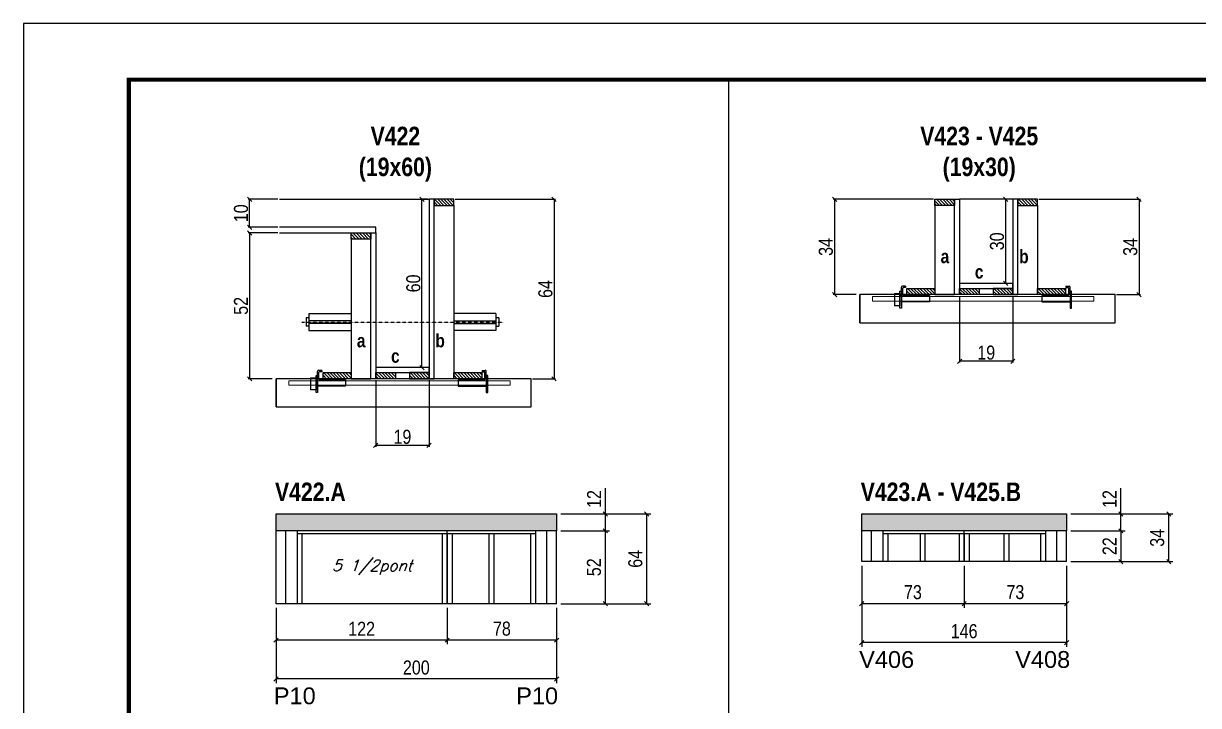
# Model space of a CAD drawing. Extents: x 3309 to 9590, y -2522 to 15424.
# Drawn here: x 4908 to 5745, y 8379 to 8865 of the extents above; entities that cross this region are included whole.
import ezdxf

# ---------------------------------------------------------------- set-up
doc = ezdxf.new("R2010")
doc.units = 0
doc.linetypes.add('DASHED', pattern=[0.75, 0.5, -0.25])
doc.linetypes.add('HIDDEN', pattern=[0.375, 0.25, -0.125])
for name, color, linetype in [('5', 5, 'Continuous'), ('barrote', 251, 'Continuous'), ('COTA', 241, 'Continuous'), ('detalhes', 4, 'Continuous'), ('NOMENCLATURA', 7, 'Continuous'), ('Painéis', 200, 'Continuous'), ('presilha', 1, 'Continuous'), ('SARR_2.2x10', 60, 'Continuous'), ('SARR_2.2x7', 40, 'Continuous'), ('SARR_3.5x7', 81, 'Continuous'), ('TENSOR', 3, 'Continuous'), ('texto', 7, 'Continuous')]:
    doc.layers.add(name, color=color, linetype=linetype)
for name, color, linetype, lineweight in [('CONCRETO', 251, 'Continuous', 25), ('Folhas', 255, 'Continuous', 9), ('SARRAFO DE PRESSAO', 251, 'DASHED', 9), ('SCO-___-LAJ', 2, 'Continuous', 0)]:
    doc.layers.add(name, color=color, linetype=linetype, lineweight=lineweight)
doc.layers.add('Laje_Perimetro', color=7, linetype='Continuous', plot=False)
doc.styles.add('COTA TECNICA', font='techl___.ttf', dxfattribs={"height": 10})
doc.styles.add('COTA TECNICA 2X', font='techl___.ttf', dxfattribs={"height": 10})
doc.styles.add('Romans', font='romans.shx')
doc.styles.get("Standard").update_dxf_attribs({"font": 'arial.ttf'})
doc.styles.add('TECNICA', font='techb___.ttf', dxfattribs={"height": 10})
doc.dimstyles.new('PAINEL', dxfattribs={"dimtxt": 10, "dimasz": 3, "dimexe": 3, "dimexo": 3, "dimgap": 3, "dimtad": 1, "dimdec": 1, "dimzin": 12, "dimdsep": 46, "dimtxsty": 'COTA TECNICA', "dimblk1": 'OBLIQUE', "dimblk2": 'OBLIQUE', "dimsah": 1, "dimcen": 0.9, "dimclrd": 4, "dimclre": 4, "dimclrt": 240, "dimadec": 1, "dimazin": 3, "dimtfac": 1, "dimtdec": 1, "dimtmove": 0, "dimatfit": 3, "dimfxl": 1, "dimtolj": 1, "dimtzin": 12, "dimarcsym": 0})
doc.dimstyles.new('SECAO', dxfattribs={"dimscale": 0.333333, "dimtxt": 5, "dimasz": 9, "dimexe": 3, "dimexo": 3, "dimgap": 3, "dimtad": 1, "dimdec": 1, "dimlfac": 0.5, "dimzin": 12, "dimdsep": 46, "dimtxsty": 'COTA TECNICA 2X', "dimblk1": 'OBLIQUE', "dimblk2": 'OBLIQUE', "dimsah": 1, "dimcen": 0.9, "dimclrd": 4, "dimclre": 4, "dimclrt": 240, "dimadec": 1, "dimazin": 3, "dimtfac": 1, "dimtdec": 1, "dimtmove": 0, "dimatfit": 3, "dimfxl": 1, "dimtolj": 1, "dimtzin": 12, "dimarcsym": 0})
pattern_1 = [(135, (38394.4781, -114900.4638), (-1.122532015, -1.122532015), [])]
pattern_2 = [(135, (38810.577, -114840.4638), (-1.122532015, -1.122532015), [])]

# ---------------------------------------------------------------- blocks, each defined once
blk = doc.blocks.new('9999999999')
at = {"layer": 'Folhas'}
blk.add_lwpolyline([(98138.98, 34190.21), (99623.98, 34190.21), (99623.98, 35240.21), (98138.98, 35240.21)], close=True, dxfattribs=at)
at = {"layer": 'Folhas', "color": 30, "const_width": 3}
blk.add_lwpolyline([(98213.98, 34230.21), (99583.98, 34230.21), (99583.98, 35200.21), (98213.98, 35200.21)], close=True, dxfattribs=at)
blk = doc.blocks.new('_Oblique')
at = {"color": 0, "linetype": 'ByBlock', "lineweight": -2}
blk.add_line((-0.5, -0.5), (0.5, 0.5), dxfattribs=at)
blk = doc.blocks.new('*D1382')
at = {"layer": 'COTA', "color": 4, "lineweight": -2, "transparency": 16777216}
for p, q in [((5158.94, 8610.71), (5158.94, 8563.23)), ((5196.94, 8610.71), (5196.94, 8563.23)), ((5196.94, 8564.23), (5158.94, 8564.23))]:
    blk.add_line(p, q, dxfattribs=at)
at = {"layer": 'Defpoints', "color": 0, "transparency": 16777216}
for p in [(5158.94, 8611.71), (5196.94, 8611.71), (5158.94, 8564.23)]:
    blk.add_point(p, dxfattribs=at)
at = {"layer": 'COTA', "color": 4, "lineweight": -2, "transparency": 16777216, "xscale": 3, "yscale": 3, "zscale": 3, "rotation": 180}
blk.add_blockref('_Oblique', (5158.94, 8564.23), dxfattribs=at)
at = {"layer": 'COTA', "color": 4, "lineweight": -2, "transparency": 16777216, "xscale": 3, "yscale": 3, "zscale": 3}
blk.add_blockref('_Oblique', (5196.94, 8564.23), dxfattribs=at)
at = {"layer": 'COTA', "color": 240, "transparency": 16777216, "insert": (5177.94, 8570.32), "char_height": 10, "attachment_point": 5, "style": 'COTA TECNICA 2X'}
blk.add_mtext('\\A1;19', dxfattribs=at)
blk = doc.blocks.new('PRESILHA METÁLICA 1')
at = {"layer": 'presilha'}
for p, q in [((0, 13), (6, 13)), ((0, 13), (0, 0)), ((6, 15.5), (7.5, 15.5)), ((6, -2.5), (6, 15.5)), ((6, 13), (6, 0)), ((7.5, 10.6), (7.5, 19.9)), ((7.5, 15.5), (7.5, -2.5)), ((12, 21), (8.6, 21)), ((9, 11.6), (9, 18.9)), ((12, 19.5), (9.6, 19.5)), ((12, 21), (12, 19.5)), ((6, 0), (0, 0)), ((37.5, 4.1), (7.5, 4.1)), ((37.5, 11), (9.6, 11)), ((37.5, 11), (37.5, 4.1)), ((7.5, -2.5), (6, -2.5))]:
    blk.add_line(p, q, dxfattribs=at)
for centre, radius, start, end in [((8.6, 19.9), 1.14, 90, 180), ((9.6, 18.9), 0.57, 90, 180), ((9.6, 11.6), 0.57, 180, 270)]:
    blk.add_arc(centre, radius, start, end, dxfattribs=at)
blk = doc.blocks.new('PRESILHA METÁLICA 2')
at = {"layer": 'presilha'}
for p, q in [((-30.8, 13.5), (-30.8, 6.6)), ((-30.8, 13.5), (-2.8, 13.5)), ((-5.2, 23.5), (-5.2, 22)), ((-5.2, 23.5), (-1.9, 23.5)), ((-5.2, 22), (-2.8, 22)), ((-2.2, 14.1), (-2.2, 21.4)), ((0.8, 18), (-0.8, 18)), ((-0.8, 18), (-0.8, 0)), ((-0.8, 14.6), (-0.8, 22.4)), ((0.8, 0), (0.8, 18)), ((-30.8, 6.6), (-0.8, 6.6)), ((-0.8, 0), (0.8, 0))]:
    blk.add_line(p, q, dxfattribs=at)
for centre, radius, start, end in [((-2.8, 21.4), 0.57, 0, 90), ((-2.8, 14.1), 0.57, 270, 0), ((-1.9, 22.4), 1.14, 0, 90)]:
    blk.add_arc(centre, radius, start, end, dxfattribs=at)
blk = doc.blocks.new('*D1383')
at = {"layer": 'COTA', "color": 4, "lineweight": -2, "transparency": 16777216}
for p, q in [((5215.54, 8739.71), (5286.99, 8739.71)), ((5285.99, 8739.71), (5285.99, 8611.71)), ((5270.75, 8611.71), (5286.99, 8611.71))]:
    blk.add_line(p, q, dxfattribs=at)
at = {"layer": 'Defpoints', "color": 0, "transparency": 16777216}
for p in [(5214.54, 8739.71), (5269.75, 8611.71), (5285.99, 8611.71)]:
    blk.add_point(p, dxfattribs=at)
at = {"layer": 'COTA', "color": 4, "lineweight": -2, "transparency": 16777216, "xscale": 3, "yscale": 3, "zscale": 3}
for p, rotation in [((5285.99, 8739.71), 90), ((5285.99, 8611.71), 270)]:
    blk.add_blockref('_Oblique', p, dxfattribs=dict(at, rotation=rotation))
at = {"layer": 'COTA', "color": 240, "transparency": 16777216, "insert": (5279.88, 8675.71), "char_height": 10, "attachment_point": 5, "rotation": 90, "style": 'COTA TECNICA 2X'}
blk.add_mtext('\\A1;64', dxfattribs=at)
blk = doc.blocks.new('*D1384')
at = {"layer": 'COTA', "color": 4, "lineweight": -2, "transparency": 16777216}
for p, q in [((5089.24, 8715.71), (5068.02, 8715.71)), ((5069.02, 8715.71), (5069.02, 8611.71)), ((5085.13, 8611.71), (5068.02, 8611.71))]:
    blk.add_line(p, q, dxfattribs=at)
at = {"layer": 'Defpoints', "color": 0, "transparency": 16777216}
for p in [(5090.24, 8715.71), (5069.02, 8611.71), (5086.13, 8611.71)]:
    blk.add_point(p, dxfattribs=at)
at = {"layer": 'COTA', "color": 4, "lineweight": -2, "transparency": 16777216, "xscale": 3, "yscale": 3, "zscale": 3}
for p, rotation in [((5069.02, 8715.71), 90), ((5069.02, 8611.71), 270)]:
    blk.add_blockref('_Oblique', p, dxfattribs=dict(at, rotation=rotation))
at = {"layer": 'COTA', "color": 240, "transparency": 16777216, "insert": (5062.91, 8663.71), "char_height": 10, "attachment_point": 5, "rotation": 90, "style": 'COTA TECNICA 2X'}
blk.add_mtext('\\A1;52', dxfattribs=at)
blk = doc.blocks.new('*D1385')
at = {"layer": 'COTA', "color": 4, "lineweight": -2, "transparency": 16777216}
for p, q in [((5195.94, 8739.71), (5190.87, 8739.71)), ((5191.87, 8619.71), (5191.87, 8739.71)), ((5195.94, 8619.71), (5190.87, 8619.71))]:
    blk.add_line(p, q, dxfattribs=at)
at = {"layer": 'Defpoints', "color": 0, "transparency": 16777216}
for p in [(5191.87, 8739.71), (5196.94, 8739.71), (5196.94, 8619.71)]:
    blk.add_point(p, dxfattribs=at)
at = {"layer": 'COTA', "color": 4, "lineweight": -2, "transparency": 16777216, "xscale": 3, "yscale": 3, "zscale": 3}
for p, rotation in [((5191.87, 8739.71), 90), ((5191.87, 8619.71), 270)]:
    blk.add_blockref('_Oblique', p, dxfattribs=dict(at, rotation=rotation))
at = {"layer": 'COTA', "color": 240, "transparency": 16777216, "insert": (5185.76, 8679.71), "char_height": 10, "attachment_point": 5, "rotation": 90, "style": 'COTA TECNICA 2X'}
blk.add_mtext('\\A1;60', dxfattribs=at)
blk = doc.blocks.new('*D1386')
at = {"layer": 'COTA', "color": 4, "lineweight": -2, "transparency": 16777216}
for p, q in [((5089.24, 8739.71), (5068.02, 8739.71)), ((5069.02, 8719.71), (5069.02, 8739.71)), ((5089.24, 8719.71), (5068.02, 8719.71))]:
    blk.add_line(p, q, dxfattribs=at)
at = {"layer": 'Defpoints', "color": 0, "transparency": 16777216}
for p in [(5069.02, 8739.71), (5090.24, 8739.71), (5090.24, 8719.71)]:
    blk.add_point(p, dxfattribs=at)
at = {"layer": 'COTA', "color": 4, "lineweight": -2, "transparency": 16777216, "xscale": 3, "yscale": 3, "zscale": 3}
for p, rotation in [((5069.02, 8739.71), 90), ((5069.02, 8719.71), 270)]:
    blk.add_blockref('_Oblique', p, dxfattribs=dict(at, rotation=rotation))
at = {"layer": 'COTA', "color": 240, "transparency": 16777216, "insert": (5062.92, 8729.71), "char_height": 10, "attachment_point": 5, "rotation": 90, "style": 'COTA TECNICA 2X'}
blk.add_mtext('\\A1;10', dxfattribs=at)
blk = doc.blocks.new('*D1389')
at = {"layer": 'COTA', "color": 4, "linetype": 'ByBlock', "lineweight": -2, "transparency": 16777216}
for p, q in [((5209.84, 8448.38), (5209.84, 8422.46)), ((5287.84, 8448.38), (5287.84, 8422.46)), ((5287.84, 8425.46), (5209.84, 8425.46))]:
    blk.add_line(p, q, dxfattribs=at)
at = {"layer": 'Defpoints', "color": 0, "linetype": 'ByBlock', "transparency": 16777216}
for p in [(5209.84, 8451.38), (5287.84, 8451.38), (5209.84, 8425.46)]:
    blk.add_point(p, dxfattribs=at)
at = {"layer": 'COTA', "color": 4, "linetype": 'ByBlock', "lineweight": -2, "transparency": 16777216, "xscale": 3, "yscale": 3, "zscale": 3, "rotation": 180}
blk.add_blockref('_Oblique', (5209.84, 8425.46), dxfattribs=at)
at = {"layer": 'COTA', "color": 4, "linetype": 'ByBlock', "lineweight": -2, "transparency": 16777216, "xscale": 3, "yscale": 3, "zscale": 3}
blk.add_blockref('_Oblique', (5287.84, 8425.46), dxfattribs=at)
at = {"layer": 'COTA', "color": 240, "linetype": 'ByBlock', "transparency": 16777216, "insert": (5248.84, 8433.56), "char_height": 10, "attachment_point": 5, "style": 'COTA TECNICA'}
blk.add_mtext('\\A1;78', dxfattribs=at)
blk = doc.blocks.new('*D1390')
at = {"layer": 'COTA', "color": 4, "linetype": 'ByBlock', "lineweight": -2, "transparency": 16777216}
for p, q in [((5087.84, 8448.38), (5087.84, 8422.46)), ((5209.84, 8448.38), (5209.84, 8422.46)), ((5209.84, 8425.46), (5087.84, 8425.46))]:
    blk.add_line(p, q, dxfattribs=at)
at = {"layer": 'Defpoints', "color": 0, "linetype": 'ByBlock', "transparency": 16777216}
for p in [(5087.84, 8451.38), (5209.84, 8451.38), (5087.84, 8425.46)]:
    blk.add_point(p, dxfattribs=at)
at = {"layer": 'COTA', "color": 4, "linetype": 'ByBlock', "lineweight": -2, "transparency": 16777216, "xscale": 3, "yscale": 3, "zscale": 3, "rotation": 180}
blk.add_blockref('_Oblique', (5087.84, 8425.46), dxfattribs=at)
at = {"layer": 'COTA', "color": 4, "linetype": 'ByBlock', "lineweight": -2, "transparency": 16777216, "xscale": 3, "yscale": 3, "zscale": 3}
blk.add_blockref('_Oblique', (5209.84, 8425.46), dxfattribs=at)
at = {"layer": 'COTA', "color": 240, "linetype": 'ByBlock', "transparency": 16777216, "insert": (5148.84, 8433.52), "char_height": 10, "attachment_point": 5, "style": 'COTA TECNICA'}
blk.add_mtext('\\A1;122', dxfattribs=at)
blk = doc.blocks.new('*D1393')
at = {"layer": 'COTA', "color": 4, "linetype": 'ByBlock', "lineweight": -2, "transparency": 16777216}
for p, q in [((5087.84, 8448.38), (5087.84, 8394.75)), ((5287.84, 8448.38), (5287.84, 8394.75)), ((5287.84, 8397.75), (5087.84, 8397.75))]:
    blk.add_line(p, q, dxfattribs=at)
at = {"layer": 'Defpoints', "color": 0, "linetype": 'ByBlock', "transparency": 16777216}
for p in [(5087.84, 8451.38), (5287.84, 8451.38), (5087.84, 8397.75)]:
    blk.add_point(p, dxfattribs=at)
at = {"layer": 'COTA', "color": 4, "linetype": 'ByBlock', "lineweight": -2, "transparency": 16777216, "xscale": 3, "yscale": 3, "zscale": 3, "rotation": 180}
blk.add_blockref('_Oblique', (5087.84, 8397.75), dxfattribs=at)
at = {"layer": 'COTA', "color": 4, "linetype": 'ByBlock', "lineweight": -2, "transparency": 16777216, "xscale": 3, "yscale": 3, "zscale": 3}
blk.add_blockref('_Oblique', (5287.84, 8397.75), dxfattribs=at)
at = {"layer": 'COTA', "color": 240, "linetype": 'ByBlock', "transparency": 16777216, "insert": (5187.84, 8405.86), "char_height": 10, "attachment_point": 5, "style": 'COTA TECNICA'}
blk.add_mtext('\\A1;200', dxfattribs=at)
blk = doc.blocks.new('*D1394')
at = {"layer": 'COTA', "color": 4, "lineweight": -2, "transparency": 16777216}
for p, q in [((5290.84, 8503.38), (5325.6, 8503.38)), ((5322.6, 8451.38), (5322.6, 8503.38)), ((5290.84, 8451.38), (5325.6, 8451.38))]:
    blk.add_line(p, q, dxfattribs=at)
at = {"layer": 'Defpoints', "color": 0, "transparency": 16777216}
for p in [(5287.84, 8503.38), (5322.6, 8503.38), (5287.84, 8451.38)]:
    blk.add_point(p, dxfattribs=at)
at = {"layer": 'COTA', "color": 4, "lineweight": -2, "transparency": 16777216, "xscale": 3, "yscale": 3, "zscale": 3}
for p, rotation in [((5322.6, 8503.38), 90), ((5322.6, 8451.38), 270)]:
    blk.add_blockref('_Oblique', p, dxfattribs=dict(at, rotation=rotation))
at = {"layer": 'COTA', "color": 240, "transparency": 16777216, "insert": (5314.49, 8477.38), "char_height": 10, "attachment_point": 5, "rotation": 90, "style": 'COTA TECNICA'}
blk.add_mtext('\\A1;52', dxfattribs=at)
blk = doc.blocks.new('*D1395')
at = {"layer": 'COTA', "color": 4, "lineweight": -2, "transparency": 16777216}
for p, q in [((5322.6, 8515.38), (5322.6, 8533.69)), ((5290.84, 8515.38), (5325.6, 8515.38)), ((5322.6, 8503.38), (5322.6, 8515.38)), ((5290.84, 8503.38), (5325.6, 8503.38))]:
    blk.add_line(p, q, dxfattribs=at)
at = {"layer": 'Defpoints', "color": 0, "transparency": 16777216}
for p in [(5287.84, 8515.38), (5322.6, 8515.38), (5287.84, 8503.38)]:
    blk.add_point(p, dxfattribs=at)
at = {"layer": 'COTA', "color": 4, "lineweight": -2, "transparency": 16777216, "xscale": 3, "yscale": 3, "zscale": 3}
for p, rotation in [((5322.6, 8515.38), 90), ((5322.6, 8503.38), 270)]:
    blk.add_blockref('_Oblique', p, dxfattribs=dict(at, rotation=rotation))
at = {"layer": 'COTA', "color": 240, "transparency": 16777216, "insert": (5314.54, 8526.03), "char_height": 10, "attachment_point": 5, "rotation": 90, "style": 'COTA TECNICA'}
blk.add_mtext('\\A1;12', dxfattribs=at)
blk = doc.blocks.new('*D1396')
at = {"layer": 'COTA', "color": 4, "lineweight": -2, "transparency": 16777216}
for p, q in [((5290.84, 8515.38), (5355.09, 8515.38)), ((5352.09, 8451.38), (5352.09, 8515.38)), ((5290.84, 8451.38), (5355.09, 8451.38))]:
    blk.add_line(p, q, dxfattribs=at)
at = {"layer": 'Defpoints', "color": 0, "transparency": 16777216}
for p in [(5287.84, 8515.38), (5352.09, 8515.38), (5287.84, 8451.38)]:
    blk.add_point(p, dxfattribs=at)
at = {"layer": 'COTA', "color": 4, "lineweight": -2, "transparency": 16777216, "xscale": 3, "yscale": 3, "zscale": 3}
for p, rotation in [((5352.09, 8515.38), 90), ((5352.09, 8451.38), 270)]:
    blk.add_blockref('_Oblique', p, dxfattribs=dict(at, rotation=rotation))
at = {"layer": 'COTA', "color": 240, "transparency": 16777216, "insert": (5343.99, 8483.38), "char_height": 10, "attachment_point": 5, "rotation": 90, "style": 'COTA TECNICA'}
blk.add_mtext('\\A1;64', dxfattribs=at)
blk = doc.blocks.new('*D1397')
at = {"layer": 'COTA', "color": 4, "lineweight": -2, "transparency": 16777216}
for p, q in [((5575.04, 8670.71), (5575.04, 8623.23)), ((5613.04, 8670.71), (5613.04, 8623.23)), ((5613.04, 8624.23), (5575.04, 8624.23))]:
    blk.add_line(p, q, dxfattribs=at)
at = {"layer": 'Defpoints', "color": 0, "transparency": 16777216}
for p in [(5575.04, 8671.71), (5613.04, 8671.71), (5575.04, 8624.23)]:
    blk.add_point(p, dxfattribs=at)
at = {"layer": 'COTA', "color": 4, "lineweight": -2, "transparency": 16777216, "xscale": 3, "yscale": 3, "zscale": 3, "rotation": 180}
blk.add_blockref('_Oblique', (5575.04, 8624.23), dxfattribs=at)
at = {"layer": 'COTA', "color": 4, "lineweight": -2, "transparency": 16777216, "xscale": 3, "yscale": 3, "zscale": 3}
blk.add_blockref('_Oblique', (5613.04, 8624.23), dxfattribs=at)
at = {"layer": 'COTA', "color": 240, "transparency": 16777216, "insert": (5594.04, 8630.32), "char_height": 10, "attachment_point": 5, "style": 'COTA TECNICA 2X'}
blk.add_mtext('\\A1;19', dxfattribs=at)
blk = doc.blocks.new('*D1398')
at = {"layer": 'COTA', "color": 4, "lineweight": -2, "transparency": 16777216}
for p, q in [((5556.44, 8739.71), (5484.99, 8739.71)), ((5485.99, 8739.71), (5485.99, 8671.71)), ((5501.23, 8671.71), (5484.99, 8671.71))]:
    blk.add_line(p, q, dxfattribs=at)
at = {"layer": 'Defpoints', "color": 0, "transparency": 16777216}
for p in [(5557.44, 8739.71), (5485.99, 8671.71), (5502.23, 8671.71)]:
    blk.add_point(p, dxfattribs=at)
at = {"layer": 'COTA', "color": 4, "lineweight": -2, "transparency": 16777216, "xscale": 3, "yscale": 3, "zscale": 3}
for p, rotation in [((5485.99, 8739.71), 90), ((5485.99, 8671.71), 270)]:
    blk.add_blockref('_Oblique', p, dxfattribs=dict(at, rotation=rotation))
at = {"layer": 'COTA', "color": 240, "transparency": 16777216, "insert": (5479.77, 8705.71), "char_height": 10, "attachment_point": 5, "rotation": 90, "style": 'COTA TECNICA 2X'}
blk.add_mtext('\\A1;34', dxfattribs=at)
blk = doc.blocks.new('*D1399')
at = {"layer": 'COTA', "color": 4, "lineweight": -2, "transparency": 16777216}
for p, q in [((5631.64, 8739.71), (5703.96, 8739.71)), ((5702.96, 8739.71), (5702.96, 8671.71)), ((5686.85, 8671.71), (5703.96, 8671.71))]:
    blk.add_line(p, q, dxfattribs=at)
at = {"layer": 'Defpoints', "color": 0, "transparency": 16777216}
for p in [(5630.64, 8739.71), (5685.85, 8671.71), (5702.96, 8671.71)]:
    blk.add_point(p, dxfattribs=at)
at = {"layer": 'COTA', "color": 4, "lineweight": -2, "transparency": 16777216, "xscale": 3, "yscale": 3, "zscale": 3}
for p, rotation in [((5702.96, 8739.71), 90), ((5702.96, 8671.71), 270)]:
    blk.add_blockref('_Oblique', p, dxfattribs=dict(at, rotation=rotation))
at = {"layer": 'COTA', "color": 240, "transparency": 16777216, "insert": (5696.74, 8705.71), "char_height": 10, "attachment_point": 5, "rotation": 90, "style": 'COTA TECNICA 2X'}
blk.add_mtext('\\A1;34', dxfattribs=at)
blk = doc.blocks.new('*D1400')
at = {"layer": 'COTA', "color": 4, "lineweight": -2, "transparency": 16777216}
for p, q in [((5612.04, 8739.71), (5606.97, 8739.71)), ((5607.97, 8679.71), (5607.97, 8739.71)), ((5612.04, 8679.71), (5606.97, 8679.71))]:
    blk.add_line(p, q, dxfattribs=at)
at = {"layer": 'Defpoints', "color": 0, "transparency": 16777216}
for p in [(5607.97, 8739.71), (5613.04, 8739.71), (5613.04, 8679.71)]:
    blk.add_point(p, dxfattribs=at)
at = {"layer": 'COTA', "color": 4, "lineweight": -2, "transparency": 16777216, "xscale": 3, "yscale": 3, "zscale": 3}
for p, rotation in [((5607.97, 8739.71), 90), ((5607.97, 8679.71), 270)]:
    blk.add_blockref('_Oblique', p, dxfattribs=dict(at, rotation=rotation))
at = {"layer": 'COTA', "color": 240, "transparency": 16777216, "insert": (5601.75, 8709.71), "char_height": 10, "attachment_point": 5, "rotation": 90, "style": 'COTA TECNICA 2X'}
blk.add_mtext('\\A1;30', dxfattribs=at)
blk = doc.blocks.new('*D1401')
at = {"layer": 'COTA', "color": 4, "linetype": 'ByBlock', "lineweight": -2, "transparency": 16777216}
for p, q in [((5578.3, 8478.38), (5578.3, 8448.37)), ((5651.3, 8478.38), (5651.3, 8448.37)), ((5651.3, 8451.37), (5578.3, 8451.37))]:
    blk.add_line(p, q, dxfattribs=at)
at = {"layer": 'Defpoints', "color": 0, "linetype": 'ByBlock', "transparency": 16777216}
for p in [(5578.3, 8481.38), (5651.3, 8481.38), (5578.3, 8451.37)]:
    blk.add_point(p, dxfattribs=at)
at = {"layer": 'COTA', "color": 4, "linetype": 'ByBlock', "lineweight": -2, "transparency": 16777216, "xscale": 3, "yscale": 3, "zscale": 3, "rotation": 180}
blk.add_blockref('_Oblique', (5578.3, 8451.37), dxfattribs=at)
at = {"layer": 'COTA', "color": 4, "linetype": 'ByBlock', "lineweight": -2, "transparency": 16777216, "xscale": 3, "yscale": 3, "zscale": 3}
blk.add_blockref('_Oblique', (5651.3, 8451.37), dxfattribs=at)
at = {"layer": 'COTA', "color": 240, "linetype": 'ByBlock', "transparency": 16777216, "insert": (5614.8, 8459.59), "char_height": 10, "attachment_point": 5, "style": 'COTA TECNICA'}
blk.add_mtext('\\A1;73', dxfattribs=at)
blk = doc.blocks.new('*D1402')
at = {"layer": 'COTA', "color": 4, "linetype": 'ByBlock', "lineweight": -2, "transparency": 16777216}
for p, q in [((5505.3, 8478.38), (5505.3, 8448.37)), ((5578.3, 8478.38), (5578.3, 8448.37)), ((5578.3, 8451.37), (5505.3, 8451.37))]:
    blk.add_line(p, q, dxfattribs=at)
at = {"layer": 'Defpoints', "color": 0, "linetype": 'ByBlock', "transparency": 16777216}
for p in [(5505.3, 8481.38), (5578.3, 8481.38), (5505.3, 8451.37)]:
    blk.add_point(p, dxfattribs=at)
at = {"layer": 'COTA', "color": 4, "linetype": 'ByBlock', "lineweight": -2, "transparency": 16777216, "xscale": 3, "yscale": 3, "zscale": 3, "rotation": 180}
blk.add_blockref('_Oblique', (5505.3, 8451.37), dxfattribs=at)
at = {"layer": 'COTA', "color": 4, "linetype": 'ByBlock', "lineweight": -2, "transparency": 16777216, "xscale": 3, "yscale": 3, "zscale": 3}
blk.add_blockref('_Oblique', (5578.3, 8451.37), dxfattribs=at)
at = {"layer": 'COTA', "color": 240, "linetype": 'ByBlock', "transparency": 16777216, "insert": (5541.8, 8459.59), "char_height": 10, "attachment_point": 5, "style": 'COTA TECNICA'}
blk.add_mtext('\\A1;73', dxfattribs=at)
blk = doc.blocks.new('*D1405')
at = {"layer": 'COTA', "color": 4, "linetype": 'ByBlock', "lineweight": -2, "transparency": 16777216}
for p, q in [((5505.3, 8478.38), (5505.3, 8420.66)), ((5651.3, 8478.38), (5651.3, 8420.66)), ((5651.3, 8423.66), (5505.3, 8423.66))]:
    blk.add_line(p, q, dxfattribs=at)
at = {"layer": 'Defpoints', "color": 0, "linetype": 'ByBlock', "transparency": 16777216}
for p in [(5505.3, 8481.38), (5651.3, 8481.38), (5505.3, 8423.66)]:
    blk.add_point(p, dxfattribs=at)
at = {"layer": 'COTA', "color": 4, "linetype": 'ByBlock', "lineweight": -2, "transparency": 16777216, "xscale": 3, "yscale": 3, "zscale": 3, "rotation": 180}
blk.add_blockref('_Oblique', (5505.3, 8423.66), dxfattribs=at)
at = {"layer": 'COTA', "color": 4, "linetype": 'ByBlock', "lineweight": -2, "transparency": 16777216, "xscale": 3, "yscale": 3, "zscale": 3}
blk.add_blockref('_Oblique', (5651.3, 8423.66), dxfattribs=at)
at = {"layer": 'COTA', "color": 240, "linetype": 'ByBlock', "transparency": 16777216, "insert": (5578.3, 8431.76), "char_height": 10, "attachment_point": 5, "style": 'COTA TECNICA'}
blk.add_mtext('\\A1;146', dxfattribs=at)
blk = doc.blocks.new('*D1406')
at = {"layer": 'COTA', "color": 4, "lineweight": -2, "transparency": 16777216}
for p, q in [((5654.3, 8503.38), (5692.98, 8503.38)), ((5689.98, 8503.38), (5689.98, 8481.38)), ((5654.3, 8481.38), (5692.98, 8481.38))]:
    blk.add_line(p, q, dxfattribs=at)
at = {"layer": 'Defpoints', "color": 0, "transparency": 16777216}
for p in [(5651.3, 8503.38), (5651.3, 8481.38), (5689.98, 8481.38)]:
    blk.add_point(p, dxfattribs=at)
at = {"layer": 'COTA', "color": 4, "lineweight": -2, "transparency": 16777216, "xscale": 3, "yscale": 3, "zscale": 3}
for p, rotation in [((5689.98, 8503.38), 90), ((5689.98, 8481.38), 270)]:
    blk.add_blockref('_Oblique', p, dxfattribs=dict(at, rotation=rotation))
at = {"layer": 'COTA', "color": 240, "transparency": 16777216, "insert": (5681.98, 8492.38), "char_height": 10, "attachment_point": 5, "rotation": 90, "style": 'COTA TECNICA'}
blk.add_mtext('\\A1;22', dxfattribs=at)
blk = doc.blocks.new('*D1412')
at = {"layer": 'COTA', "color": 4, "lineweight": -2, "transparency": 16777216}
for p, q in [((5689.98, 8515.38), (5689.98, 8533.69)), ((5654.3, 8515.38), (5692.98, 8515.38)), ((5689.98, 8503.38), (5689.98, 8515.38)), ((5654.3, 8503.38), (5692.98, 8503.38))]:
    blk.add_line(p, q, dxfattribs=at)
at = {"layer": 'Defpoints', "color": 0, "transparency": 16777216}
for p in [(5651.3, 8515.38), (5689.98, 8515.38), (5651.3, 8503.38)]:
    blk.add_point(p, dxfattribs=at)
at = {"layer": 'COTA', "color": 4, "lineweight": -2, "transparency": 16777216, "xscale": 3, "yscale": 3, "zscale": 3}
for p, rotation in [((5689.98, 8515.38), 90), ((5689.98, 8503.38), 270)]:
    blk.add_blockref('_Oblique', p, dxfattribs=dict(at, rotation=rotation))
at = {"layer": 'COTA', "color": 240, "transparency": 16777216, "insert": (5681.93, 8526.03), "char_height": 10, "attachment_point": 5, "rotation": 90, "style": 'COTA TECNICA'}
blk.add_mtext('\\A1;12', dxfattribs=at)
blk = doc.blocks.new('*D1413')
at = {"layer": 'COTA', "color": 4, "lineweight": -2, "transparency": 16777216}
for p, q in [((5654.3, 8515.38), (5727.16, 8515.38)), ((5724.16, 8481.38), (5724.16, 8515.38)), ((5654.3, 8481.38), (5727.16, 8481.38))]:
    blk.add_line(p, q, dxfattribs=at)
at = {"layer": 'Defpoints', "color": 0, "transparency": 16777216}
for p in [(5651.3, 8515.38), (5724.16, 8515.38), (5651.3, 8481.38)]:
    blk.add_point(p, dxfattribs=at)
at = {"layer": 'COTA', "color": 4, "lineweight": -2, "transparency": 16777216, "xscale": 3, "yscale": 3, "zscale": 3}
for p, rotation in [((5724.16, 8515.38), 90), ((5724.16, 8481.38), 270)]:
    blk.add_blockref('_Oblique', p, dxfattribs=dict(at, rotation=rotation))
at = {"layer": 'COTA', "color": 240, "transparency": 16777216, "insert": (5715.94, 8498.38), "char_height": 10, "attachment_point": 5, "rotation": 90, "style": 'COTA TECNICA'}
blk.add_mtext('\\A1;34', dxfattribs=at)

msp = doc.modelspace()

# ---------------------------------------------------------------- hatches: boundary and pattern name
at = {"layer": 'COTA'}
h = msp.add_hatch(dxfattribs=at)
h.set_pattern_fill('AR-CONC', color=256, scale=0.03)
h.set_pattern_definition([(50, (0, 17.724), (5.46554, -0.4781726), [0.5715, -6.2865]), (355, (0, 17.724), (-1.0573026, 5.7317054), [0.4572, -5.0292175]), (100.451445, (0.4555, 17.684), (4.4082374, 5.2535326), [0.4857003, -5.3427073]), (46.1842, (0, 19.248), (8.132371, -1.26127), [0.85725, -9.42975]), (96.63556, (0.678, 19.143), (7.122124, 7.422784), [0.728551, -8.014068]), (351.18415, (0, 19.248), (7.122124, 7.422784), [0.685799, -7.543792]), (21, (0.762, 18.867), (4.5484317, -3.067956), [0.5715, -6.2865]), (326, (0.762, 18.867), (1.854061, 5.525639), [0.4572, -5.0292]), (71.451445, (1.141, 18.6113), (6.4024926, 2.457683), [0.4857003, -5.342698]), (37.5, (0, 17.724), (0.0926581, 2.53665117), [0, -4.96824, 0, -5.1054, 0, -5.04825]), (7.5, (0, 17.724), (2.0045899, 3.00541724), [0, -2.91084, 0, -4.85394, 0, -1.92405]), (327.5, (-1.6993, 17.724), (4.06771786, -0.1718623), [0, -1.905, 0, -5.9436, 0, -7.8867]), (317.5, (-2.4613, 17.724), (4.4438754, 0.7627947), [0, -2.4765, 0, -3.94716, 0, -5.6007])])
h.paths.add_polyline_path([(5087.84, 8515.38), (5087.84, 8503.38), (5287.84, 8503.38), (5287.84, 8515.38)])
h = msp.add_hatch(dxfattribs=at)
h.set_pattern_fill('AR-CONC', color=256, scale=0.03)
h.set_pattern_definition([(50, (-2151.1346, -3376.4095), (5.46554, -0.4781726), [0.5715, -6.2865]), (355, (-2151.1346, -3376.4095), (-1.0573026, 5.7317054), [0.4572, -5.0292175]), (100.451445, (-2150.679, -3376.4493), (4.4082374, 5.2535326), [0.4857003, -5.3427073]), (46.1842, (-2151.1346, -3374.8855), (8.1323712, -1.2612698), [0.85725, -9.42975]), (96.63556, (-2150.457, -3374.9906), (7.122124, 7.4227837), [0.7285507, -8.0140682]), (351.18415, (-2151.135, -3374.8855), (7.122124, 7.4227837), [0.685799, -7.543792]), (21, (-2150.3726, -3375.2665), (4.5484317, -3.067956), [0.5715, -6.2865]), (326, (-2150.3726, -3375.2665), (1.8540609, 5.525639), [0.4572, -5.0292]), (71.451445, (-2149.9936, -3375.522), (6.4024926, 2.457683), [0.4857003, -5.3426981]), (37.5, (-2151.1346, -3376.4095), (0.0926581, 2.53665117), [0, -4.96824, 0, -5.1054, 0, -5.04825]), (7.5, (-2151.1346, -3376.4095), (2.0045899, 3.00541724), [0, -2.91084, 0, -4.85394, 0, -1.92405]), (327.5, (-2152.834, -3376.4095), (4.06771786, -0.17186232), [0, -1.905, 0, -5.9436, 0, -7.8867]), (317.5, (-2153.596, -3376.4095), (4.4438754, 0.7627947), [0, -2.4765, 0, -3.94716, 0, -5.6007])])
h.paths.add_polyline_path([(5651.3, 8503.38), (5651.3, 8515.38), (5505.3, 8515.38), (5505.3, 8503.38)])
at = {"layer": 'SARR_2.2x10'}
h = msp.add_hatch(dxfattribs=at)
h.set_pattern_fill('ANSI31', color=256, scale=0.5, angle=90)
h.set_pattern_definition([(135, (38730.977, -114840.4638), (-1.122532015, -1.122532015), [])])
h.paths.add_polyline_path([(5537.44, 8676.11), (5537.44, 8671.71), (5557.44, 8671.71), (5557.44, 8676.11)])
h = msp.add_hatch(dxfattribs=at)
h.set_pattern_fill('ANSI31', color=256, scale=0.5, angle=90)
h.set_pattern_definition([(135, (38824.177, -114840.4638), (-1.122532015, -1.122532015), [])])
h.paths.add_polyline_path([(5630.64, 8676.11), (5630.64, 8671.71), (5650.64, 8671.71), (5650.64, 8676.11)])
h = msp.add_hatch(dxfattribs=at)
h.set_pattern_fill('ANSI31', color=256, scale=0.5, angle=90)
h.set_pattern_definition([(135, (38314.8781, -114900.4638), (-1.122532015, -1.122532015), [])])
h.paths.add_polyline_path([(5121.34, 8616.11), (5121.34, 8611.71), (5141.34, 8611.71), (5141.34, 8616.11)])
h = msp.add_hatch(dxfattribs=at)
h.set_pattern_fill('ANSI31', color=256, scale=0.5, angle=90)
h.set_pattern_definition([(135, (38408.0781, -114900.4638), (-1.122532015, -1.122532015), [])])
h.paths.add_polyline_path([(5214.54, 8616.11), (5214.54, 8611.71), (5234.54, 8611.71), (5234.54, 8616.11)])
at = {"layer": 'SARR_2.2x7'}
h = msp.add_hatch(dxfattribs=at)
h.set_pattern_fill('ANSI31', color=256, scale=0.5, angle=90)
h.set_pattern_definition([(135, (38328.8781, -114776.8638), (-1.122532015, -1.122532015), [])])
h.paths.add_polyline_path([(5200.54, 8739.71), (5200.54, 8735.31), (5214.54, 8735.31), (5214.54, 8739.71)])
h = msp.add_hatch(dxfattribs=at)
h.set_pattern_fill('ANSI31', color=256, scale=0.5, angle=90)
h.set_pattern_definition([(135, (38744.977, -114776.8638), (-1.122532015, -1.122532015), [])])
h.paths.add_polyline_path([(5571.44, 8739.71), (5571.44, 8735.31), (5557.44, 8735.31), (5557.44, 8739.71)])
h = msp.add_hatch(dxfattribs=at)
h.set_pattern_fill('ANSI31', color=256, scale=0.5, angle=90)
h.set_pattern_definition([(135, (38724.977, -114776.8638), (-1.122532015, -1.122532015), [])])
h.paths.add_polyline_path([(5616.64, 8739.71), (5616.64, 8735.31), (5630.64, 8735.31), (5630.64, 8739.71)])
h = msp.add_hatch(dxfattribs=at)
h.set_pattern_fill('ANSI31', color=256, scale=0.5, angle=90)
h.set_pattern_definition([(135, (38308.8781, -114800.8638), (-1.122532015, -1.122532015), [])])
h.paths.add_polyline_path([(5155.34, 8715.71), (5155.34, 8711.31), (5141.34, 8711.31), (5141.34, 8715.71)])
h = msp.add_hatch(dxfattribs=at)
h.set_pattern_fill('ANSI31', color=256, scale=0.5, angle=90)
h.set_pattern_definition(pattern_2)
h.paths.add_polyline_path([(5589.04, 8671.71), (5589.04, 8676.11), (5575.04, 8676.11), (5575.04, 8671.71)])
h = msp.add_hatch(dxfattribs=at)
h.set_pattern_fill('ANSI31', color=256, scale=0.5, angle=90)
h.set_pattern_definition(pattern_2)
h.paths.add_polyline_path([(5599.04, 8676.11), (5599.04, 8671.71), (5613.04, 8671.71), (5613.04, 8676.11)])
h = msp.add_hatch(dxfattribs=at)
h.set_pattern_fill('ANSI31', color=256, scale=0.5, angle=90)
h.set_pattern_definition(pattern_1)
h.paths.add_polyline_path([(5172.94, 8611.71), (5172.94, 8616.11), (5158.94, 8616.11), (5158.94, 8611.71)])
h = msp.add_hatch(dxfattribs=at)
h.set_pattern_fill('ANSI31', color=256, scale=0.5, angle=90)
h.set_pattern_definition(pattern_1)
h.paths.add_polyline_path([(5182.94, 8616.11), (5182.94, 8611.71), (5196.94, 8611.71), (5196.94, 8616.11)])

# ---------------------------------------------------------------- linework, layer by layer
at = {"ltscale": 3}
for p, q in [((5109.34, 8655.16), (5109.34, 8649.16)), ((5111.34, 8655.16), (5109.34, 8655.16)), ((5111.34, 8658.16), (5111.34, 8646.16)), ((5111.34, 8658.16), (5141.34, 8658.16)), ((5141.34, 8653.16), (5111.34, 8653.16)), ((5141.34, 8651.16), (5111.34, 8651.16)), ((5244.54, 8658.16), (5214.54, 8658.16)), ((5214.54, 8653.16), (5244.54, 8653.16)), ((5214.54, 8651.16), (5244.54, 8651.16)), ((5244.54, 8658.16), (5244.54, 8646.16)), ((5246.54, 8655.16), (5244.54, 8655.16)), ((5246.54, 8655.16), (5246.54, 8649.16)), ((5111.34, 8649.16), (5109.34, 8649.16)), ((5111.34, 8646.16), (5141.34, 8646.16)), ((5244.54, 8646.16), (5214.54, 8646.16)), ((5244.54, 8649.16), (5246.54, 8649.16))]:
    msp.add_line(p, q, dxfattribs=at)
at = {"layer": 'barrote', "elevation": 0}
msp.add_lwpolyline([(5503.98, 8651.71), (5685.9, 8651.71), (5685.9, 8671.71), (5503.98, 8671.71)], close=True, dxfattribs=at)
at = {"layer": 'barrote'}
msp.add_lwpolyline([(5087.88, 8591.71), (5269.8, 8591.71), (5269.8, 8611.71), (5087.88, 8611.71)], close=True, dxfattribs=at)
at = {"layer": 'CONCRETO', "linetype": 'Continuous'}
for p, q in [((5090.24, 8739.71), (5196.94, 8739.71)), ((5613.04, 8739.71), (5575.04, 8739.71))]:
    msp.add_line(p, q, dxfattribs=at)
at = {"layer": 'COTA'}
for p, q in [((5410.33, 8824.98), (5410.33, 8054.23)), ((5087.84, 8503.38), (5087.84, 8515.38)), ((5087.84, 8515.38), (5287.84, 8515.38)), ((5287.84, 8515.38), (5287.84, 8503.38)), ((5505.3, 8503.38), (5505.3, 8515.38)), ((5505.3, 8515.38), (5651.3, 8515.38)), ((5651.3, 8515.38), (5651.3, 8503.38))]:
    msp.add_line(p, q, dxfattribs=at)
at = {"layer": 'detalhes', "color": 250}
for p, q in [((5503.98, 8651.71), (5503.98, 8671.71)), ((5087.88, 8591.71), (5087.88, 8611.71))]:
    msp.add_line(p, q, dxfattribs=at)
at = {"layer": 'Laje_Perimetro'}
msp.add_lwpolyline([(6392.87, 8864.98), (4907.87, 8864.98), (4907.87, 7814.98), (6392.87, 7814.98)], close=True, dxfattribs=at)
at = {"layer": 'Painéis', "linetype": 'ByBlock'}
for p, q in [((5287.84, 8503.38), (5087.84, 8503.38)), ((5087.84, 8451.38), (5087.84, 8503.38)), ((5209.84, 8451.38), (5209.84, 8503.38)), ((5287.84, 8451.38), (5287.84, 8503.38)), ((5651.3, 8503.38), (5505.3, 8503.38)), ((5505.3, 8481.38), (5505.3, 8503.38)), ((5578.3, 8481.38), (5578.3, 8503.38)), ((5651.3, 8481.38), (5651.3, 8503.38)), ((5651.3, 8481.38), (5505.3, 8481.38)), ((5287.84, 8451.38), (5087.84, 8451.38))]:
    msp.add_line(p, q, dxfattribs=at)
at = {"layer": 'Painéis', "linetype": 'Continuous'}
for points in [[(5200.54, 8611.71), (5200.54, 8739.71), (5196.94, 8739.71), (5196.94, 8611.71)], [(5155.34, 8611.71), (5155.34, 8715.71), (5158.94, 8715.71), (5158.94, 8611.71)], [(5196.94, 8619.71), (5158.94, 8619.71), (5158.94, 8616.11), (5196.94, 8616.11)]]:
    msp.add_lwpolyline(points, close=True, dxfattribs=at)
at = {"layer": 'Painéis', "linetype": 'Continuous', "elevation": 0}
for points in [[(5571.44, 8671.71), (5571.44, 8739.71), (5575.04, 8739.71), (5575.04, 8671.71)], [(5616.64, 8671.71), (5616.64, 8739.71), (5613.04, 8739.71), (5613.04, 8671.71)], [(5613.04, 8679.71), (5575.04, 8679.71), (5575.04, 8676.11), (5613.04, 8676.11)]]:
    msp.add_lwpolyline(points, close=True, dxfattribs=at)
msp.add_lwpolyline([(5090.24, 8715.71), (5158.94, 8715.71), (5158.94, 8719.71), (5090.24, 8719.71)], dxfattribs=at)
at = {"layer": 'SARR_2.2x10', "elevation": 0}
for points in [[(5537.44, 8676.11), (5557.44, 8676.11), (5557.44, 8671.71), (5537.44, 8671.71)], [(5630.64, 8676.11), (5650.64, 8676.11), (5650.64, 8671.71), (5630.64, 8671.71)]]:
    msp.add_lwpolyline(points, close=True, dxfattribs=at)
at = {"layer": 'SARR_2.2x10'}
for points in [[(5121.34, 8616.11), (5141.34, 8616.11), (5141.34, 8611.71), (5121.34, 8611.71)], [(5214.54, 8616.11), (5234.54, 8616.11), (5234.54, 8611.71), (5214.54, 8611.71)]]:
    msp.add_lwpolyline(points, close=True, dxfattribs=at)
at = {"layer": 'SARR_2.2x7', "linetype": 'Continuous'}
for p, q in [((5094.84, 8451.38), (5094.84, 8503.38)), ((5209.84, 8501.18), (5102.84, 8501.18)), ((5272.84, 8501.18), (5209.84, 8501.18)), ((5280.84, 8451.38), (5280.84, 8503.38)), ((5512.3, 8481.38), (5512.3, 8503.38)), ((5578.3, 8501.18), (5520.3, 8501.18)), ((5636.3, 8501.18), (5578.3, 8501.18)), ((5644.3, 8481.38), (5644.3, 8503.38))]:
    msp.add_line(p, q, dxfattribs=at)
at = {"layer": 'SARR_2.2x7', "elevation": 0}
for points in [[(5214.54, 8739.71), (5200.54, 8739.71), (5200.54, 8735.31), (5214.54, 8735.31)], [(5141.34, 8715.71), (5155.34, 8715.71), (5155.34, 8711.31), (5141.34, 8711.31)], [(5575.04, 8676.11), (5589.04, 8676.11), (5589.04, 8671.71), (5575.04, 8671.71)], [(5613.04, 8676.11), (5599.04, 8676.11), (5599.04, 8671.71), (5613.04, 8671.71)]]:
    msp.add_lwpolyline(points, close=True, dxfattribs=at)
at = {"layer": 'SARR_2.2x7'}
for points in [[(5557.44, 8739.71), (5571.44, 8739.71), (5571.44, 8735.31), (5557.44, 8735.31)], [(5630.64, 8739.71), (5616.64, 8739.71), (5616.64, 8735.31), (5630.64, 8735.31)], [(5158.94, 8616.11), (5172.94, 8616.11), (5172.94, 8611.71), (5158.94, 8611.71)], [(5196.94, 8616.11), (5182.94, 8616.11), (5182.94, 8611.71), (5196.94, 8611.71)]]:
    msp.add_lwpolyline(points, close=True, dxfattribs=at)
at = {"layer": 'SARR_3.5x7'}
for p, q in [((5102.84, 8503.38), (5102.84, 8451.38)), ((5106.34, 8501.18), (5106.34, 8451.38)), ((5206.34, 8501.18), (5206.34, 8451.38)), ((5209.84, 8501.18), (5209.84, 8451.38)), ((5213.34, 8501.18), (5213.34, 8451.38)), ((5239.61, 8501.18), (5239.61, 8451.38)), ((5243.11, 8501.18), (5243.11, 8451.38)), ((5269.34, 8501.18), (5269.34, 8451.38)), ((5272.84, 8503.38), (5272.84, 8451.38)), ((5520.3, 8503.38), (5520.3, 8481.38)), ((5523.8, 8501.18), (5523.8, 8481.38)), ((5546.88, 8501.18), (5546.88, 8481.38)), ((5550.38, 8501.18), (5550.38, 8481.38)), ((5574.8, 8501.18), (5574.8, 8481.38)), ((5578.3, 8501.18), (5578.3, 8481.38)), ((5581.8, 8501.18), (5581.8, 8481.38)), ((5606.6, 8501.18), (5606.6, 8481.38)), ((5610.1, 8501.18), (5610.1, 8481.38)), ((5632.8, 8501.18), (5632.8, 8481.38)), ((5636.3, 8503.38), (5636.3, 8481.38))]:
    msp.add_line(p, q, dxfattribs=at)
for points in [[(5200.54, 8735.31), (5214.54, 8735.31), (5214.54, 8611.71), (5200.54, 8611.71)], [(5155.34, 8711.31), (5141.34, 8711.31), (5141.34, 8611.71), (5155.34, 8611.71)]]:
    msp.add_lwpolyline(points, close=True, dxfattribs=at)
at = {"layer": 'SARR_3.5x7', "elevation": 0}
for points in [[(5571.44, 8735.31), (5557.44, 8735.31), (5557.44, 8671.71), (5571.44, 8671.71)], [(5616.64, 8735.31), (5630.64, 8735.31), (5630.64, 8671.71), (5616.64, 8671.71)]]:
    msp.add_lwpolyline(points, close=True, dxfattribs=at)
at = {"layer": 'SCO-___-LAJ', "color": 1, "elevation": 0}
msp.add_lwpolyline([(5512.99, 8670.37), (5670.82, 8670.37), (5670.82, 8667.17), (5512.99, 8667.17)], close=True, dxfattribs=at)
at = {"layer": 'SCO-___-LAJ', "color": 1}
msp.add_lwpolyline([(5096.89, 8610.37), (5254.72, 8610.37), (5254.72, 8607.17), (5096.89, 8607.17)], close=True, dxfattribs=at)
at = {"layer": 'TENSOR', "linetype": 'HIDDEN', "ltscale": 0.5}
msp.add_line((5106.34, 8652.16), (5249.84, 8652.16), dxfattribs=at)

# ---------------------------------------------------------------- block references
at = {"layer": 'presilha', "xscale": 0.6666666666666666, "yscale": 0.6666666666666666, "zscale": 0.6666666666666666}
for name, p in [('PRESILHA METÁLICA 1', (5528.57, 8663.74)), ('PRESILHA METÁLICA 2', (5654.32, 8662.07)), ('PRESILHA METÁLICA 1', (5112.47, 8603.74)), ('PRESILHA METÁLICA 2', (5238.22, 8602.07))]:
    msp.add_blockref(name, p, dxfattribs=at)
at = {"layer": 'SARRAFO DE PRESSAO', "color": 6, "linetype": 'ByBlock'}
msp.add_blockref('9999999999', (-93231.11, -26375.22), dxfattribs=at)

# ---------------------------------------------------------------- texts
at = {"layer": '5', "linetype": 'Continuous'}
for s, rotation, p in [('V406', 0.00004, (5503.51, 8405.65)), ('V408', 0.00004, (5614.73, 8405.65)), ('P10', 359.99996, (5086.31, 8379.74)), ('P10', 0.00004, (5259.06, 8379.74))]:
    msp.add_text(s, height=12, rotation=rotation, dxfattribs=at).set_placement(p)
at = {"layer": 'detalhes', "style": 'TECNICA'}
for s, p in [('a', (5561.56, 8694.14)), ('b', (5617.54, 8694.13)), ('c', (5585.93, 8683.18)), ('b', (5201.44, 8634.13)), ('a', (5145.47, 8634.14)), ('c', (5169.83, 8623.18))]:
    msp.add_text(s, height=9.6, dxfattribs=at).set_placement(p)
at = {"layer": 'NOMENCLATURA', "style": 'TECNICA'}
for s, p in [('V422.A', (5087.12, 8524.56)), ('V423.A - V425.B', (5504.59, 8524.56))]:
    msp.add_text(s, height=13.2, dxfattribs=at).set_placement(p)
at = {"layer": 'NOMENCLATURA', "char_height": 13.2, "attachment_point": 2, "style": 'TECNICA'}
for s, insert in [('V422\\P(19x60)', (5172.94, 8791.4)), ('V423 - V425\\P(19x30)', (5589.04, 8791.4))]:
    msp.add_mtext_dynamic_manual_height_columns(s, width=300.2766, gutter_width=1, heights=[0], dxfattribs=dict(at, insert=insert))
at = {"layer": 'texto', "color": 2, "insert": (5156.34, 8477.38), "char_height": 8, "attachment_point": 5, "style": 'Romans'}
msp.add_mtext('{\\Q19;\\C256;5 1/2pont}', dxfattribs=at)

# ---------------------------------------------------------------- dimensions: what is measured, and where the dimension line sits
at = {"layer": 'COTA'}
for base, p1, p2, dimstyle, picture, middle in [((5069.02, 8739.71), (5090.24, 8719.71), (5090.24, 8739.71), 'SECAO', '*D1386', (5062.92, 8729.71)), ((5191.87, 8739.71), (5196.94, 8619.71), (5196.94, 8739.71), 'SECAO', '*D1385', (5185.76, 8679.71)), ((5285.99, 8611.71, 0), (5214.54, 8739.71), (5269.75, 8611.71, 0), 'SECAO', '*D1383', (5279.88, 8675.71, 0)), ((5485.99, 8671.71), (5557.44, 8739.71), (5502.23, 8671.71), 'SECAO', '*D1398', (5479.77, 8705.71)), ((5607.97, 8739.71), (5613.04, 8679.71), (5613.04, 8739.71), 'SECAO', '*D1400', (5601.75, 8709.71)), ((5702.96, 8671.71), (5630.64, 8739.71), (5685.85, 8671.71), 'SECAO', '*D1399', (5696.74, 8705.71)), ((5069.02, 8611.71, 0), (5090.24, 8715.71), (5086.13, 8611.71, 0), 'SECAO', '*D1384', (5062.91, 8663.71, 0)), ((5322.6, 8515.38), (5287.84, 8503.38), (5287.84, 8515.38), 'PAINEL', '*D1395', (5314.54, 8526.03)), ((5689.98, 8515.38), (5651.3, 8503.38), (5651.3, 8515.38), 'PAINEL', '*D1412', (5681.93, 8526.03)), ((5352.09, 8515.38), (5287.84, 8451.38), (5287.84, 8515.38), 'PAINEL', '*D1396', (5343.99, 8483.38)), ((5724.16, 8515.38), (5651.3, 8481.38), (5651.3, 8515.38), 'PAINEL', '*D1413', (5715.94, 8498.38)), ((5322.6, 8503.38), (5287.84, 8451.38), (5287.84, 8503.38), 'PAINEL', '*D1394', (5314.49, 8477.38)), ((5689.98, 8481.38), (5651.3, 8503.38), (5651.3, 8481.38), 'PAINEL', '*D1406', (5681.98, 8492.38))]:
    dim = msp.add_linear_dim(base=base, p1=p1, p2=p2, angle=90, dimstyle=dimstyle, dxfattribs=at)
    dim.commit()
    dim.dimension.update_dxf_attribs({"geometry": picture, "text_midpoint": middle})
for base, p1, p2, picture, middle in [((5575.04, 8624.23), (5613.04, 8671.71), (5575.04, 8671.71), '*D1397', (5594.04, 8624.23)), ((5158.94, 8564.23), (5196.94, 8611.71), (5158.94, 8611.71), '*D1382', (5177.94, 8564.23))]:
    dim = msp.add_linear_dim(base=base, p1=p1, p2=p2, angle=180, dimstyle='SECAO', dxfattribs=at)
    dim.commit()
    dim.dimension.update_dxf_attribs({"geometry": picture, "text_midpoint": middle, "dimtype": 160})
at = {"layer": 'COTA', "linetype": 'ByBlock'}
for base, p1, p2, picture, middle in [((5505.3, 8451.37), (5578.3, 8481.38), (5505.3, 8481.38), '*D1402', (5541.8, 8459.59)), ((5087.84, 8425.46), (5209.84, 8451.38), (5087.84, 8451.38), '*D1390', (5148.84, 8433.52))]:
    dim = msp.add_linear_dim(base=base, p1=p1, p2=p2, angle=180, dimstyle='PAINEL', override={"dimtmove": 1}, dxfattribs=at)
    dim.commit()
    dim.dimension.update_dxf_attribs({"geometry": picture, "text_midpoint": middle})
for base, p1, p2, picture, middle in [((5505.3, 8423.66), (5651.3, 8481.38), (5505.3, 8481.38), '*D1405', (5578.3, 8431.76)), ((5578.3, 8451.37), (5651.3, 8481.38), (5578.3, 8481.38), '*D1401', (5614.8, 8459.59)), ((5087.84, 8397.75), (5287.84, 8451.38), (5087.84, 8451.38), '*D1393', (5187.84, 8405.86)), ((5209.84, 8425.46), (5287.84, 8451.38), (5209.84, 8451.38), '*D1389', (5248.84, 8433.56))]:
    dim = msp.add_linear_dim(base=base, p1=p1, p2=p2, angle=180, dimstyle='PAINEL', dxfattribs=at)
    dim.commit()
    dim.dimension.update_dxf_attribs({"geometry": picture, "text_midpoint": middle})

doc.saveas('drawing.dxf')
